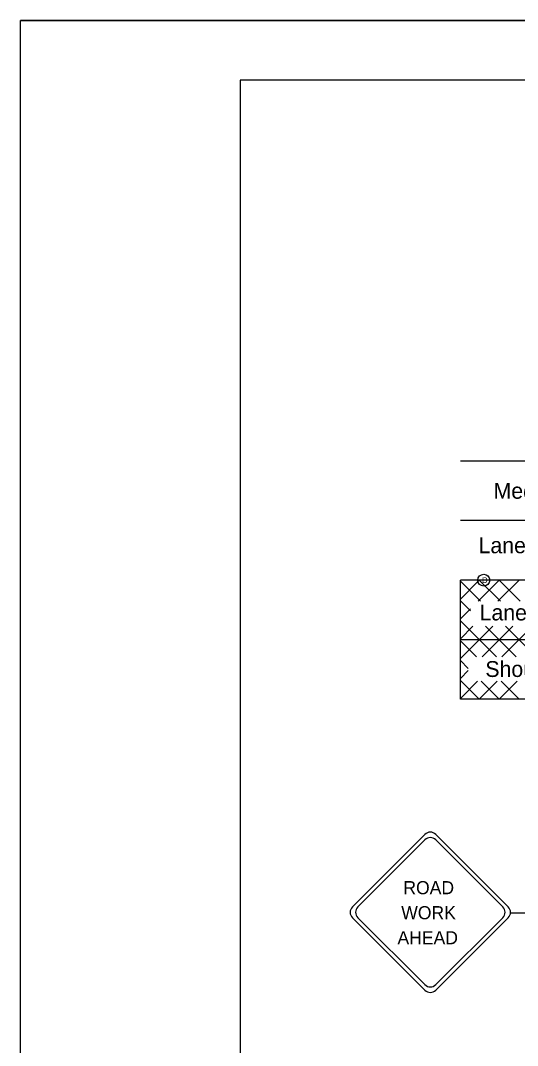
# Model space of a CAD drawing. Extents: x 499945 to 500993, y 499985 to 500645.
# Drawn here: x 499944.8 to 500069.7, y 500387.1 to 500645 of the extents above; entities that cross this region are included whole.
import ezdxf

# ---------------------------------------------------------------- set-up
doc = ezdxf.new("R2010")
doc.units = 0
for name, color, linetype in [('1', 7, 'Continuous'), ('39', 7, 'Continuous'), ('41', 7, 'Continuous'), ('5', 7, 'Continuous'), ('56', 7, 'Continuous'), ('60', 7, 'Continuous')]:
    doc.layers.add(name, color=color, linetype=linetype)

msp = doc.modelspace()

# ---------------------------------------------------------------- linework, layer by layer
at = {"layer": '1'}
for p, q in [((500993, 500645), (499944.83, 500645)), ((500000, 500630), (500000, 500000)), ((500990, 500630), (500000, 500630)), ((500777, 500534.16), (500055.4, 500534.16)), ((500777, 500519.17), (500055.4, 500519.17)), ((500055.4, 500474.2), (500055.4, 500504.18)), ((500055.4, 500499.42), (500060.15, 500504.18)), ((500777, 500504.18), (500055.4, 500504.18)), ((500060.47, 500498.86), (500055.4, 500503.94)), ((500059.83, 500498.86), (500065.15, 500504.18)), ((500065.47, 500498.86), (500060.15, 500504.18)), ((500064.83, 500498.86), (500070.14, 500504.18)), ((500070.46, 500498.86), (500065.15, 500504.18)), ((500057.9, 500496.44), (500055.4, 500498.94)), ((500055.4, 500494.43), (500057.9, 500496.93)), ((500064.45, 500484.89), (500055.4, 500493.94)), ((500055.4, 500484.43), (500063.54, 500492.58)), ((500055.4, 500489.43), (500058.54, 500492.58)), ((500060.84, 500484.89), (500068.54, 500492.58)), ((500069.45, 500484.89), (500061.75, 500492.58)), ((500065.84, 500484.89), (500073.53, 500492.58)), ((500074.44, 500484.89), (500066.75, 500492.58)), ((500777, 500489.19), (500055.4, 500489.19)), ((500059.45, 500484.89), (500055.4, 500488.95)), ((500057.38, 500481.96), (500055.4, 500483.95)), ((500055.4, 500479.44), (500057.38, 500481.43)), ((500060.15, 500474.2), (500055.4, 500478.96)), ((500055.4, 500474.44), (500059.69, 500478.73)), ((500060.15, 500474.2), (500064.68, 500478.73)), ((500065.15, 500474.2), (500060.61, 500478.73)), ((500065.15, 500474.2), (500069.67, 500478.73)), ((500070.14, 500474.2), (500065.61, 500478.73)), ((500260.02, 500474.2), (500055.4, 500474.2))]:
    msp.add_line(p, q, dxfattribs=at)
at = {"layer": '41'}
msp.add_lwpolyline([(499944.83, 500645), (500993, 500645), (500993, 499985), (499944.83, 499985)], close=True, dxfattribs=at)
at = {"layer": '5'}
for p, q in [((500488.97, 500504.18), (500055.4, 500504.18)), ((500113.74, 500420.42), (500068, 500420.42))]:
    msp.add_line(p, q, dxfattribs=at)
at = {"layer": '56'}
for p, q in [((500028.25, 500422), (500046.45, 500440.2)), ((500049.22, 500440.2), (500067.43, 500422)), ((500029.64, 500422), (500046.45, 500438.81)), ((500049.22, 500438.81), (500066.04, 500422)), ((500028.25, 500419.23), (500046.45, 500401.02)), ((500029.64, 500419.23), (500046.45, 500402.41)), ((500049.22, 500402.41), (500066.04, 500419.23)), ((500049.22, 500401.02), (500067.43, 500419.23))]:
    msp.add_line(p, q, dxfattribs=at)
msp.add_circle((500061.26, 500504.18), 1.5, dxfattribs=at)
for centre, start, end in [((500047.84, 500438.81), 45, 135), ((500047.84, 500437.43), 45, 135), ((500029.64, 500420.61), 135, 225), ((500031.02, 500420.61), 135, 225), ((500064.66, 500420.61), 315, 45), ((500066.04, 500420.61), 315, 45), ((500047.84, 500403.79), 225, 315), ((500047.84, 500402.41), 225, 315)]:
    msp.add_arc(centre, 1.96, start, end, dxfattribs=at)
at = {"layer": '60'}
for p, q in [((500047.84, 500440.77), (500047.84, 500440.77)), ((500047.84, 500400.45), (500047.84, 500400.45))]:
    msp.add_line(p, q, dxfattribs=at)
msp.add_circle((500061.26, 500504.18), 1.5, dxfattribs=at)

# ---------------------------------------------------------------- texts
at = {"layer": '39'}
for s, p in [('ROAD', (500041.06, 500425.16)), ('WORK', (500040.53, 500418.86)), ('AHEAD', (500039.58, 500412.56))]:
    msp.add_text(s, height=3.3, dxfattribs=at).set_placement(p)
at = {"layer": '5'}
for s, p in [('Median or Lane', (500063.74, 500524.66)), ('Lane', (500059.97, 500510.95)), ('Lane', (500060.23, 500494.04)), ('Shoulder', (500061.67, 500479.82))]:
    msp.add_text(s, height=4, dxfattribs=at).set_placement(p)
at = {"layer": '56'}
msp.add_text('D', height=1.5, dxfattribs=at).set_placement((500060.8, 500503.43))

doc.saveas('drawing.dxf')
